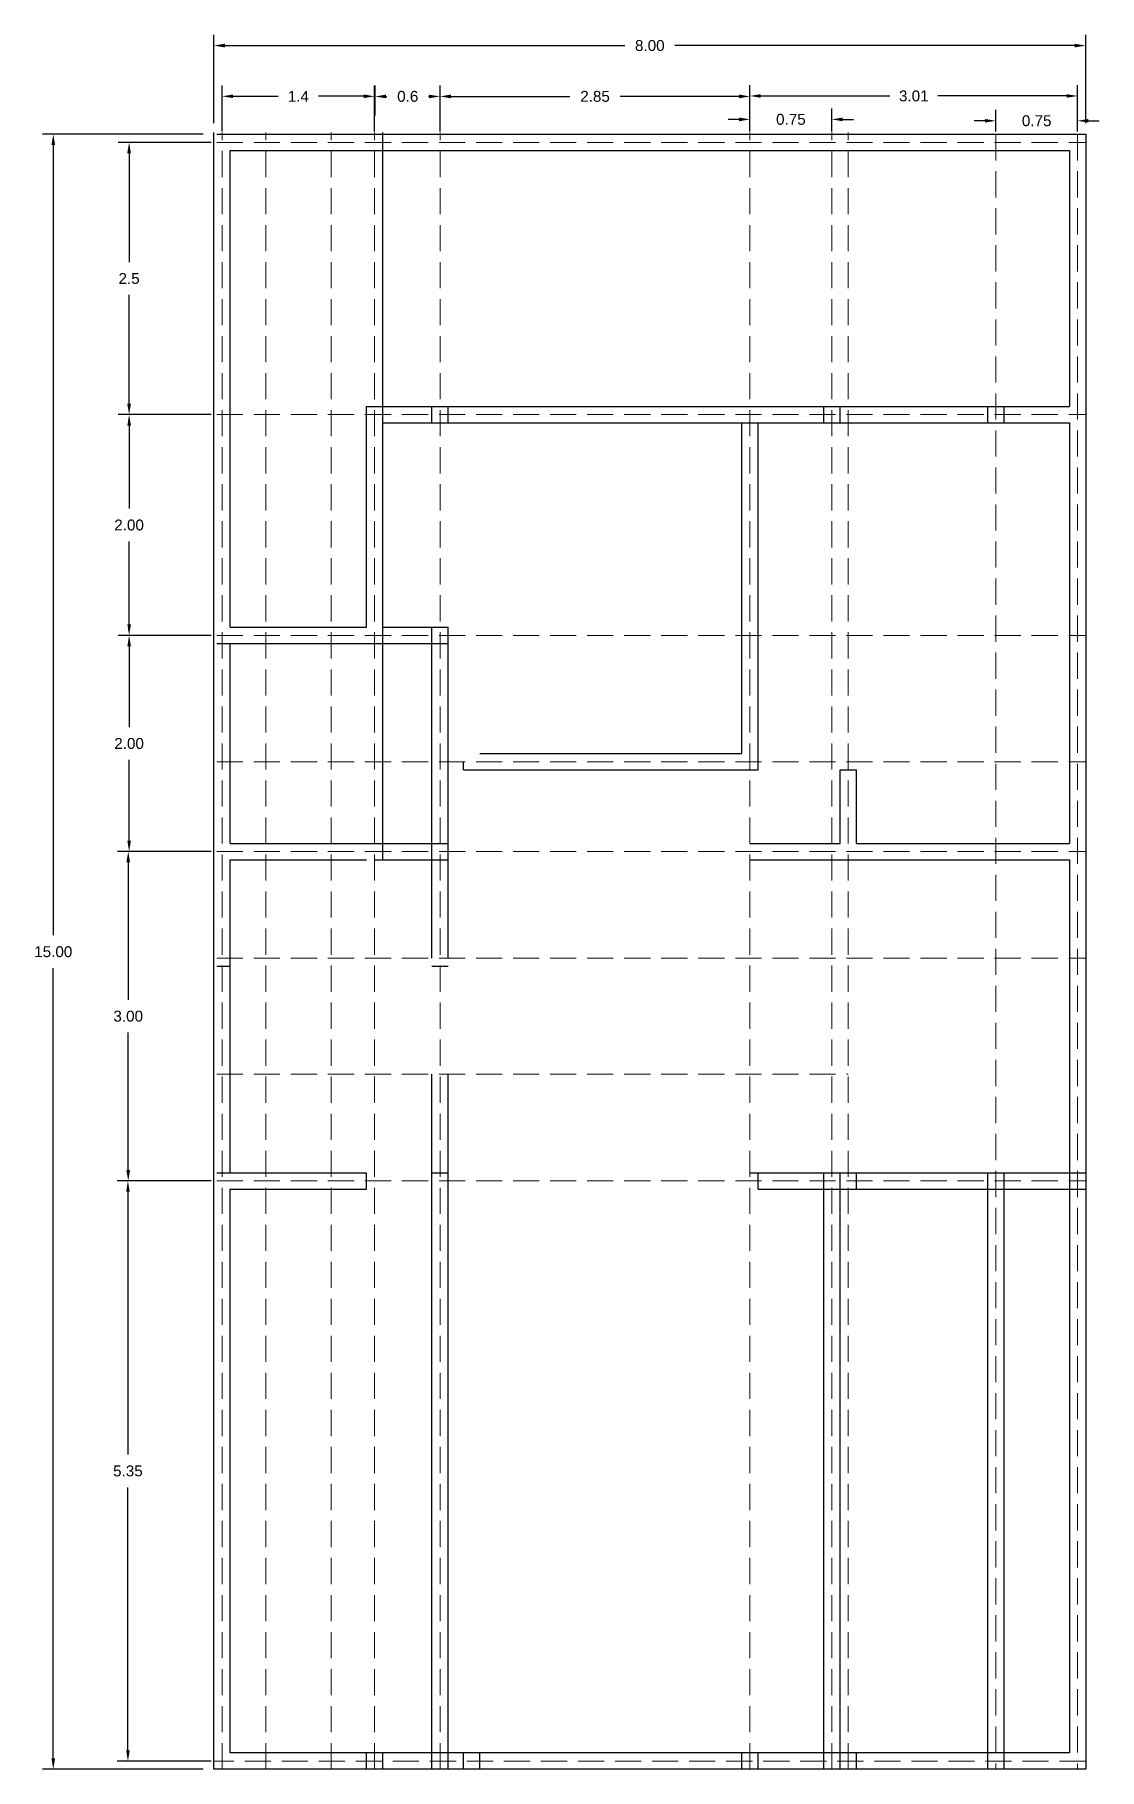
# Model space of a CAD drawing. Header units: metres. Extents: x 18.3 to 28.1, y -2.6 to 13.4.
import ezdxf

# ---------------------------------------------------------------- set-up
doc = ezdxf.new("R2010")
doc.units = ezdxf.units.M
doc.header["$MEASUREMENT"] = 0
doc.linetypes.add('ACAD_ISO02W100', pattern=[15, 12, -3])
doc.layers.add('Ejes', color=10, linetype='ACAD_ISO02W100', lineweight=0)
doc.layers.add('Muros de carga', color=160, linetype='Continuous', lineweight=30)
doc.styles.get("Standard").update_dxf_attribs({"font": 'arial.ttf'})
doc.dimstyles.get("Standard").update_dxf_attribs({"dimtxt": 0.1, "dimasz": 0.1, "dimexe": 0.1, "dimexo": 0.1, "dimgap": 0.1, "dimtad": 0, "dimtih": 1, "dimtoh": 1, "dimdsep": 46, "dimtxsty": 'Standard', "dimcen": 0.09, "dimadec": 0, "dimazin": 0, "dimtfac": 1, "dimtofl": 0, "dimtmove": 0, "dimatfit": 3, "dimfxl": 1, "dimtolj": 1, "dimtzin": 0, "dimarcsym": 0})

# ---------------------------------------------------------------- blocks, each defined once
blk = doc.blocks.new('*D2')
at = {"layer": 'Defpoints', "color": 0, "transparency": 16777216}
for p in [(27.947, 13.273), (19.945, 12.459), (27.947, 12.459)]:
    blk.add_point(p, dxfattribs=at)
at = {"layer": 'Ejes', "color": 0, "lineweight": -2, "transparency": 16777216}
for p, q in [((19.945, 12.559), (19.945, 13.373)), ((20.045, 13.273), (23.716, 13.273)), ((27.847, 13.273), (24.176, 13.273)), ((27.947, 12.559), (27.947, 13.373))]:
    blk.add_line(p, q, dxfattribs=at)
at = {"layer": 'Ejes', "color": 0, "transparency": 16777216}
for points in [[(20.045, 13.29), (20.045, 13.256), (19.945, 13.273)], [(27.847, 13.29), (27.847, 13.256), (27.947, 13.273)]]:
    blk.add_solid(points, dxfattribs=at)
at = {"layer": 'Ejes', "color": 0, "transparency": 16777216, "insert": (23.946, 13.273), "char_height": 0.1, "attachment_point": 5}
blk.add_mtext('\\A1;8.00', dxfattribs=at)
blk = doc.blocks.new('*D3')
at = {"layer": 'Defpoints', "color": 0, "transparency": 16777216}
for p in [(19.945, 12.459), (18.47, -2.555), (19.945, -2.555)]:
    blk.add_point(p, dxfattribs=at)
at = {"layer": 'Ejes', "color": 0, "lineweight": -2, "transparency": 16777216}
for p, q in [((19.845, 12.459), (18.37, 12.459)), ((18.47, 12.359), (18.47, 5.103)), ((18.47, -2.455), (18.47, 4.801)), ((19.845, -2.555), (18.37, -2.555))]:
    blk.add_line(p, q, dxfattribs=at)
at = {"layer": 'Ejes', "color": 0, "transparency": 16777216}
for points in [[(18.453, 12.359), (18.487, 12.359), (18.47, 12.459)], [(18.453, -2.455), (18.487, -2.455), (18.47, -2.555)]]:
    blk.add_solid(points, dxfattribs=at)
at = {"layer": 'Ejes', "color": 0, "transparency": 16777216, "insert": (18.47, 4.952), "char_height": 0.1, "attachment_point": 5}
blk.add_mtext('\\A1;15.00', dxfattribs=at)
blk = doc.blocks.new('*D4')
at = {"layer": 'Defpoints', "color": 0, "transparency": 16777216}
for p in [(21.42, 12.807), (20.02, 12.384), (21.42, 12.384)]:
    blk.add_point(p, dxfattribs=at)
at = {"layer": 'Ejes', "color": 0, "lineweight": -2, "transparency": 16777216}
for p, q in [((20.02, 12.484), (20.02, 12.907)), ((21.42, 12.484), (21.42, 12.907)), ((20.12, 12.807), (20.534, 12.807)), ((21.32, 12.807), (20.906, 12.807))]:
    blk.add_line(p, q, dxfattribs=at)
at = {"layer": 'Ejes', "color": 0, "transparency": 16777216}
for points in [[(20.12, 12.824), (20.12, 12.791), (20.02, 12.807)], [(21.32, 12.824), (21.32, 12.791), (21.42, 12.807)]]:
    blk.add_solid(points, dxfattribs=at)
at = {"layer": 'Ejes', "color": 0, "transparency": 16777216, "insert": (20.72, 12.807), "char_height": 0.1, "attachment_point": 5}
blk.add_mtext('\\A1;1.4', dxfattribs=at)
blk = doc.blocks.new('*D6')
at = {"layer": 'Defpoints', "color": 0, "transparency": 16777216}
for p in [(22.02, 12.806), (21.424, 12.53), (22.02, 12.459)]:
    blk.add_point(p, dxfattribs=at)
at = {"layer": 'Ejes', "color": 0, "lineweight": -2, "transparency": 16777216}
for p, q in [((21.424, 12.63), (21.424, 12.906)), ((22.02, 12.559), (22.02, 12.906)), ((21.524, 12.806), (21.533, 12.806)), ((21.92, 12.806), (21.915, 12.806))]:
    blk.add_line(p, q, dxfattribs=at)
at = {"layer": 'Ejes', "color": 0, "transparency": 16777216}
for points in [[(21.524, 12.822), (21.524, 12.789), (21.424, 12.806)], [(21.92, 12.822), (21.92, 12.789), (22.02, 12.806)]]:
    blk.add_solid(points, dxfattribs=at)
at = {"layer": 'Ejes', "color": 0, "transparency": 16777216, "insert": (21.724, 12.806), "char_height": 0.1, "attachment_point": 5}
blk.add_mtext('\\A1;0.6', dxfattribs=at)
blk = doc.blocks.new('*D7')
at = {"layer": 'Defpoints', "color": 0, "transparency": 16777216}
for p in [(24.865, 12.806), (22.02, 12.384), (24.865, 12.384)]:
    blk.add_point(p, dxfattribs=at)
at = {"layer": 'Ejes', "color": 0, "lineweight": -2, "transparency": 16777216}
for p, q in [((22.02, 12.484), (22.02, 12.906)), ((24.865, 12.484), (24.865, 12.906)), ((22.12, 12.806), (23.212, 12.806)), ((24.765, 12.806), (23.674, 12.806))]:
    blk.add_line(p, q, dxfattribs=at)
at = {"layer": 'Ejes', "color": 0, "transparency": 16777216}
for points in [[(22.12, 12.823), (22.12, 12.789), (22.02, 12.806)], [(24.765, 12.823), (24.765, 12.789), (24.865, 12.806)]]:
    blk.add_solid(points, dxfattribs=at)
at = {"layer": 'Ejes', "color": 0, "transparency": 16777216, "insert": (23.443, 12.806), "char_height": 0.1, "attachment_point": 5}
blk.add_mtext('\\A1;2.85', dxfattribs=at)
blk = doc.blocks.new('*D8')
at = {"layer": 'Defpoints', "color": 0, "transparency": 16777216}
for p in [(27.872, 12.81), (24.865, 12.384), (27.872, 12.384)]:
    blk.add_point(p, dxfattribs=at)
at = {"layer": 'Ejes', "color": 0, "lineweight": -2, "transparency": 16777216}
for p, q in [((24.865, 12.484), (24.865, 12.91)), ((27.872, 12.484), (27.872, 12.91)), ((24.965, 12.81), (26.149, 12.81)), ((27.772, 12.81), (26.589, 12.81))]:
    blk.add_line(p, q, dxfattribs=at)
at = {"layer": 'Ejes', "color": 0, "transparency": 16777216}
for points in [[(24.965, 12.827), (24.965, 12.794), (24.865, 12.81)], [(27.772, 12.827), (27.772, 12.794), (27.872, 12.81)]]:
    blk.add_solid(points, dxfattribs=at)
at = {"layer": 'Ejes', "color": 0, "transparency": 16777216, "insert": (26.369, 12.81), "char_height": 0.1, "attachment_point": 5}
blk.add_mtext('\\A1;3.01', dxfattribs=at)
blk = doc.blocks.new('*D9')
at = {"layer": 'Defpoints', "color": 0, "transparency": 16777216}
for p in [(25.617, 12.595), (24.865, 12.384), (25.617, 12.384)]:
    blk.add_point(p, dxfattribs=at)
at = {"layer": 'Ejes', "color": 0, "lineweight": -2, "transparency": 16777216}
for p, q in [((24.765, 12.595), (24.665, 12.595)), ((24.865, 12.484), (24.865, 12.695)), ((25.617, 12.484), (25.617, 12.695)), ((25.717, 12.595), (25.817, 12.595))]:
    blk.add_line(p, q, dxfattribs=at)
at = {"layer": 'Ejes', "color": 0, "transparency": 16777216}
for points in [[(24.765, 12.612), (24.765, 12.578), (24.865, 12.595)], [(25.717, 12.612), (25.717, 12.578), (25.617, 12.595)]]:
    blk.add_solid(points, dxfattribs=at)
at = {"layer": 'Ejes', "color": 0, "transparency": 16777216, "insert": (25.241, 12.595), "char_height": 0.1, "attachment_point": 5}
blk.add_mtext('\\A1;0.75', dxfattribs=at)
blk = doc.blocks.new('*D11')
at = {"layer": 'Defpoints', "color": 0, "transparency": 16777216}
for p in [(27.872, 12.582), (27.122, 12.384), (27.872, 12.384)]:
    blk.add_point(p, dxfattribs=at)
at = {"layer": 'Ejes', "color": 0, "lineweight": -2, "transparency": 16777216}
for p, q in [((27.122, 12.484), (27.122, 12.682)), ((27.872, 12.484), (27.872, 12.682)), ((27.022, 12.582), (26.922, 12.582)), ((27.972, 12.582), (28.072, 12.582))]:
    blk.add_line(p, q, dxfattribs=at)
at = {"layer": 'Ejes', "color": 0, "transparency": 16777216}
for points in [[(27.022, 12.599), (27.022, 12.566), (27.122, 12.582)], [(27.972, 12.599), (27.972, 12.566), (27.872, 12.582)]]:
    blk.add_solid(points, dxfattribs=at)
at = {"layer": 'Ejes', "color": 0, "transparency": 16777216, "insert": (27.497, 12.582), "char_height": 0.1, "attachment_point": 5}
blk.add_mtext('\\A1;0.75', dxfattribs=at)
blk = doc.blocks.new('*D12')
at = {"layer": 'Defpoints', "color": 0, "transparency": 16777216}
for p in [(20.02, 12.384), (19.166, 9.884), (20.02, 9.884)]:
    blk.add_point(p, dxfattribs=at)
at = {"layer": 'Ejes', "color": 0, "lineweight": -2, "transparency": 16777216}
for p, q in [((19.92, 12.384), (19.066, 12.384)), ((19.166, 12.284), (19.166, 11.285)), ((19.166, 9.984), (19.166, 10.983)), ((19.92, 9.884), (19.066, 9.884))]:
    blk.add_line(p, q, dxfattribs=at)
at = {"layer": 'Ejes', "color": 0, "transparency": 16777216}
for points in [[(19.149, 12.284), (19.183, 12.284), (19.166, 12.384)], [(19.149, 9.984), (19.183, 9.984), (19.166, 9.884)]]:
    blk.add_solid(points, dxfattribs=at)
at = {"layer": 'Ejes', "color": 0, "transparency": 16777216, "insert": (19.166, 11.134), "char_height": 0.1, "attachment_point": 5}
blk.add_mtext('\\A1;2.5', dxfattribs=at)
blk = doc.blocks.new('*D13')
at = {"layer": 'Defpoints', "color": 0, "transparency": 16777216}
for p in [(20.02, 9.884), (19.166, 7.857), (20.02, 7.857)]:
    blk.add_point(p, dxfattribs=at)
at = {"layer": 'Ejes', "color": 0, "lineweight": -2, "transparency": 16777216}
for p, q in [((19.92, 9.884), (19.066, 9.884)), ((19.166, 9.784), (19.166, 9.021)), ((19.166, 7.957), (19.166, 8.719)), ((19.92, 7.857), (19.066, 7.857))]:
    blk.add_line(p, q, dxfattribs=at)
at = {"layer": 'Ejes', "color": 0, "transparency": 16777216}
for points in [[(19.15, 9.784), (19.183, 9.784), (19.166, 9.884)], [(19.15, 7.957), (19.183, 7.957), (19.166, 7.857)]]:
    blk.add_solid(points, dxfattribs=at)
at = {"layer": 'Ejes', "color": 0, "transparency": 16777216, "insert": (19.166, 8.87), "char_height": 0.1, "attachment_point": 5}
blk.add_mtext('\\A1;2.00', dxfattribs=at)
blk = doc.blocks.new('*D14')
at = {"layer": 'Defpoints', "color": 0, "transparency": 16777216}
for p in [(20.02, 7.857), (19.166, 5.872), (20.02, 5.872)]:
    blk.add_point(p, dxfattribs=at)
at = {"layer": 'Ejes', "color": 0, "lineweight": -2, "transparency": 16777216}
for p, q in [((19.92, 7.857), (19.066, 7.857)), ((19.166, 7.757), (19.166, 7.015)), ((19.166, 5.972), (19.166, 6.713)), ((19.92, 5.872), (19.066, 5.872))]:
    blk.add_line(p, q, dxfattribs=at)
at = {"layer": 'Ejes', "color": 0, "transparency": 16777216}
for points in [[(19.15, 7.757), (19.183, 7.757), (19.166, 7.857)], [(19.15, 5.972), (19.183, 5.972), (19.166, 5.872)]]:
    blk.add_solid(points, dxfattribs=at)
at = {"layer": 'Ejes', "color": 0, "transparency": 16777216, "insert": (19.166, 6.864), "char_height": 0.1, "attachment_point": 5}
blk.add_mtext('\\A1;2.00', dxfattribs=at)
blk = doc.blocks.new('*D15')
at = {"layer": 'Defpoints', "color": 0, "transparency": 16777216}
for p in [(20.02, 5.872), (19.158, 2.848), (20.02, 2.848)]:
    blk.add_point(p, dxfattribs=at)
at = {"layer": 'Ejes', "color": 0, "lineweight": -2, "transparency": 16777216}
for p, q in [((19.92, 5.872), (19.058, 5.872)), ((19.158, 5.772), (19.158, 4.511)), ((19.158, 2.948), (19.158, 4.209)), ((19.92, 2.848), (19.058, 2.848))]:
    blk.add_line(p, q, dxfattribs=at)
at = {"layer": 'Ejes', "color": 0, "transparency": 16777216}
for points in [[(19.141, 5.772), (19.175, 5.772), (19.158, 5.872)], [(19.141, 2.948), (19.175, 2.948), (19.158, 2.848)]]:
    blk.add_solid(points, dxfattribs=at)
at = {"layer": 'Ejes', "color": 0, "transparency": 16777216, "insert": (19.158, 4.36), "char_height": 0.1, "attachment_point": 5}
blk.add_mtext('\\A1;3.00', dxfattribs=at)
blk = doc.blocks.new('*D16')
at = {"layer": 'Defpoints', "color": 0, "transparency": 16777216}
for p in [(20.02, 2.848), (19.155, -2.48), (20.02, -2.48)]:
    blk.add_point(p, dxfattribs=at)
at = {"layer": 'Ejes', "color": 0, "lineweight": -2, "transparency": 16777216}
for p, q in [((19.92, 2.848), (19.055, 2.848)), ((19.155, 2.748), (19.155, 0.335)), ((19.155, -2.38), (19.155, 0.033)), ((19.92, -2.48), (19.055, -2.48))]:
    blk.add_line(p, q, dxfattribs=at)
at = {"layer": 'Ejes', "color": 0, "transparency": 16777216}
for points in [[(19.139, 2.748), (19.172, 2.748), (19.155, 2.848)], [(19.139, -2.38), (19.172, -2.38), (19.155, -2.48)]]:
    blk.add_solid(points, dxfattribs=at)
at = {"layer": 'Ejes', "color": 0, "transparency": 16777216, "insert": (19.155, 0.184), "char_height": 0.1, "attachment_point": 5}
blk.add_mtext('\\A1;5.35', dxfattribs=at)

msp = doc.modelspace()

# ---------------------------------------------------------------- linework, layer by layer
at = {"layer": 'Ejes', "ltscale": 0.02}
for p, q in [((19.971, 12.459), (27.947, 12.459)), ((19.971, 12.459), (27.947, 12.459)), ((20.02, -2.555), (20.02, 12.476)), ((20.42, -2.555), (20.42, 12.476)), ((21.02, -2.555), (21.02, 12.476)), ((21.42, -2.555), (21.42, 12.476)), ((22.02, -2.555), (22.02, 12.476)), ((24.865, -2.555), (24.865, 12.476)), ((25.617, -2.555), (25.617, 12.476)), ((25.767, -2.555), (25.767, 12.476)), ((27.122, 12.459), (27.122, -2.555)), ((27.872, 12.459), (27.872, -2.555)), ((19.971, 12.384), (27.947, 12.384)), ((19.971, 9.884), (27.947, 9.884)), ((19.971, 7.857), (27.947, 7.857)), ((19.971, 6.696), (27.947, 6.696)), ((19.971, 5.872), (27.947, 5.872)), ((19.971, 4.893), (27.947, 4.893)), ((19.971, 3.827), (25.767, 3.827)), ((19.971, 2.848), (27.947, 2.848)), ((27.947, -2.48), (19.945, -2.48))]:
    msp.add_line(p, q, dxfattribs=at)
at = {"layer": 'Muros de carga'}
for p, q in [((19.945, -2.555), (19.945, 12.476)), ((19.971, 12.459), (27.947, 12.459)), ((19.971, 12.459), (27.947, 12.459)), ((19.971, 12.459), (27.947, 12.459)), ((27.947, 12.459), (27.947, -2.555)), ((20.095, 12.309), (27.797, 12.309)), ((20.095, 7.932), (20.095, 12.309)), ((27.797, 12.309), (27.797, 9.959)), ((27.797, 9.809), (27.797, 5.947)), ((20.095, 5.947), (20.095, 7.782)), ((20.095, 2.923), (20.095, 5.797)), ((27.797, 5.797), (27.797, -2.405)), ((20.095, -2.405), (20.095, 2.773)), ((27.797, -2.405), (20.095, -2.405)), ((27.947, -2.555), (19.945, -2.555))]:
    msp.add_line(p, q, dxfattribs=at)
at = {"layer": 'Muros de carga', "ltscale": 0.02}
for p, q in [((21.495, 5.797), (21.495, 12.476)), ((20.095, 12.309), (26.547, 12.309)), ((21.345, 9.959), (27.797, 9.959)), ((21.345, 7.932), (21.345, 9.959)), ((21.345, 7.932), (21.345, 9.884)), ((21.495, 9.959), (27.797, 9.959)), ((21.495, 7.932), (21.495, 9.959)), ((21.945, 9.809), (21.945, 9.959)), ((22.095, 9.809), (22.095, 9.959)), ((25.542, 9.809), (25.542, 9.959)), ((25.692, 9.809), (25.692, 9.959)), ((27.047, 9.959), (27.047, 9.809)), ((27.197, 9.959), (27.197, 9.809)), ((21.495, 9.809), (27.797, 9.809)), ((24.79, 6.771), (24.79, 9.809)), ((24.94, 6.621), (24.94, 9.809)), ((20.095, 7.932), (21.345, 7.932)), ((21.495, 7.932), (22.095, 7.932)), ((21.945, 4.893), (21.945, 7.932)), ((22.095, 4.893), (22.095, 7.932)), ((19.971, 7.782), (22.095, 7.782)), ((20.095, 7.782), (21.345, 7.782)), ((21.495, 7.782), (22.095, 7.782)), ((22.235, 6.621), (22.235, 6.696)), ((22.235, 6.621), (22.235, 6.696)), ((22.385, 6.771), (24.79, 6.771)), ((22.235, 6.621), (24.94, 6.621)), ((25.692, 6.621), (25.842, 6.621)), ((25.692, 5.947), (25.692, 6.621)), ((25.842, 5.947), (25.842, 6.621)), ((20.095, 5.947), (22.095, 5.947)), ((24.865, 5.947), (25.692, 5.947)), ((25.842, 5.947), (27.797, 5.947)), ((20.095, 5.797), (21.345, 5.797)), ((21.42, 5.797), (22.095, 5.797)), ((24.865, 5.797), (27.797, 5.797)), ((19.971, 4.818), (20.095, 4.818)), ((21.945, 4.818), (22.095, 4.818)), ((21.945, -2.555), (21.945, 3.827)), ((22.095, -2.555), (22.095, 3.827)), ((19.971, 2.923), (21.345, 2.923)), ((20.095, 2.923), (21.345, 2.923)), ((21.345, 2.773), (21.345, 2.923)), ((21.345, 2.773), (21.345, 2.923)), ((21.945, 2.923), (22.095, 2.923)), ((24.865, 2.923), (27.947, 2.923)), ((24.94, 2.773), (24.94, 2.923)), ((24.94, 2.923), (27.947, 2.923)), ((25.542, -2.555), (25.542, 2.923)), ((25.692, 2.773), (25.692, 2.923)), ((25.692, -2.555), (25.692, 2.923)), ((25.842, 2.773), (25.842, 2.923)), ((27.047, 2.923), (27.047, -2.555)), ((27.197, 2.923), (27.197, -2.555)), ((20.095, 2.773), (21.345, 2.773)), ((24.94, 2.773), (27.947, 2.773)), ((21.345, -2.555), (21.345, -2.405)), ((21.495, -2.555), (21.495, -2.405)), ((21.495, -2.555), (21.495, -2.405)), ((21.495, -2.555), (21.495, -2.405)), ((22.235, -2.555), (22.235, -2.405)), ((22.235, -2.555), (22.235, -2.405)), ((22.385, -2.555), (22.385, -2.405)), ((22.385, -2.555), (22.385, -2.405)), ((24.79, -2.555), (24.79, -2.405)), ((24.94, -2.555), (24.94, -2.405)), ((25.692, -2.555), (25.692, -2.405)), ((25.842, -2.555), (25.842, -2.405))]:
    msp.add_line(p, q, dxfattribs=at)

# ---------------------------------------------------------------- dimensions: what is measured, and where the dimension line sits
at = {"layer": 'Ejes'}
dim = msp.add_linear_dim(base=(27.947, 13.273), p1=(19.945, 12.459), p2=(27.947, 12.459), text='<>.00', dimstyle='Standard', dxfattribs=at)
dim.commit()
dim.dimension.update_dxf_attribs({"geometry": '*D2', "text_midpoint": (23.946, 13.273)})
for base, p1, p2, picture, middle in [((21.42, 12.807), (20.02, 12.384), (21.42, 12.384), '*D4', (20.72, 12.807)), ((27.872, 12.81), (24.865, 12.384), (27.872, 12.384), '*D8', (26.369, 12.81)), ((25.617, 12.595), (24.865, 12.384), (25.617, 12.384), '*D9', (25.241, 12.595)), ((27.872, 12.582), (27.122, 12.384), (27.872, 12.384), '*D11', (27.497, 12.582))]:
    dim = msp.add_linear_dim(base=base, p1=p1, p2=p2, dimstyle='Standard', dxfattribs=at)
    dim.commit()
    dim.dimension.update_dxf_attribs({"geometry": picture, "text_midpoint": middle})
for base, p1, p2, picture, middle in [((22.02, 12.806), (21.424, 12.53), (22.02, 12.459), '*D6', (21.724, 12.806)), ((24.8655, 12.8059), (22.0204, 12.3838), (24.8655, 12.3838), '*D7', (23.4429, 12.8059))]:
    dim = msp.add_linear_dim(base=base, p1=p1, p2=p2, dimstyle='Standard', dxfattribs=at)
    dim.commit()
    dim.dimension.update_dxf_attribs({"geometry": picture, "text_midpoint": middle, "dimtype": 160})
for base, p1, p2, text, picture, middle in [((18.47, -2.555), (19.945, 12.459), (19.945, -2.555), '15.00', '*D3', (18.47, 4.952)), ((19.166, 7.857), (20.02, 9.884), (20.02, 7.857), '2.00', '*D13', (19.166, 8.87)), ((19.166, 5.872), (20.02, 7.857), (20.02, 5.872), '2.00', '*D14', (19.166, 6.864)), ((19.158, 2.848), (20.02, 5.872), (20.02, 2.848), '3.00', '*D15', (19.158, 4.36)), ((19.155, -2.48), (20.02, 2.848), (20.02, -2.48), '5.35', '*D16', (19.155, 0.184))]:
    dim = msp.add_linear_dim(base=base, p1=p1, p2=p2, angle=90, text=text, dimstyle='Standard', dxfattribs=at)
    dim.commit()
    dim.dimension.update_dxf_attribs({"geometry": picture, "text_midpoint": middle})
dim = msp.add_linear_dim(base=(19.166, 9.884), p1=(20.02, 12.384), p2=(20.02, 9.884), angle=90, dimstyle='Standard', dxfattribs=at)
dim.commit()
dim.dimension.update_dxf_attribs({"geometry": '*D12', "text_midpoint": (19.166, 11.134)})

doc.saveas('drawing.dxf')
